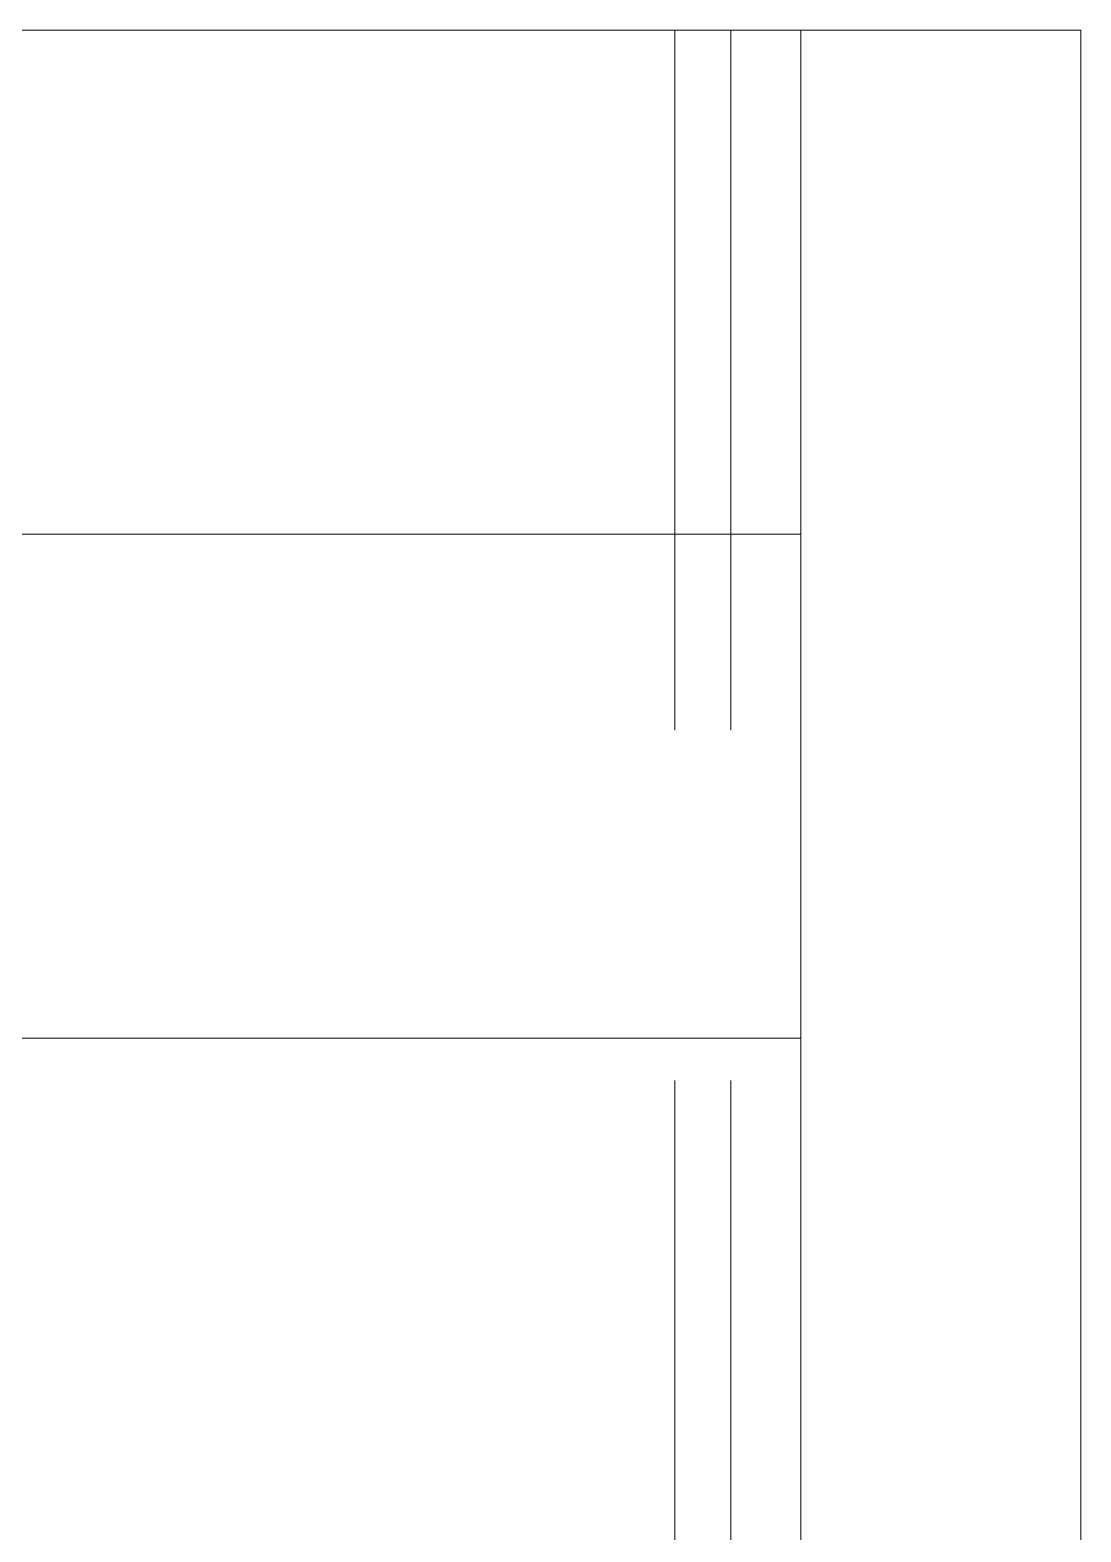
# Model space of a CAD drawing. Header units: metres. Extents: x 1628 to 1845, y 824 to 931.
# Drawn here: x 1709.149 to 1709.712, y 879.475 to 880.279 of the extents above; entities that cross this region are included whole.
import ezdxf

# ---------------------------------------------------------------- set-up
doc = ezdxf.new("R2010")
doc.units = ezdxf.units.M
doc.header["$LTSCALE"] = 0.15
doc.linetypes.add('ACAD_ISO02W100', pattern=[15, 12, -3])
doc.linetypes.add('HIDDEN', pattern=[0.375, 0.25, -0.125])
doc.layers.add('Alvenaria ext', color=5, linetype='Continuous', lineweight=5)
doc.layers.add('Linhas invisíveis', color=6, linetype='ACAD_ISO02W100', lineweight=0)

msp = doc.modelspace()

# ---------------------------------------------------------------- linework, layer by layer
at = {"layer": 'Alvenaria ext'}
for p, q in [((1708.88244, 880.2792), (1709.71244, 880.2792)), ((1709.56244, 880.2792), (1709.56244, 874.37006)), ((1709.71244, 880.2792), (1709.71244, 874.22006)), ((1708.88244, 880.0092), (1709.56244, 880.0092)), ((1708.88244, 879.7392), (1709.56244, 879.7392))]:
    msp.add_line(p, q, dxfattribs=at)
at = {"layer": 'Linhas invisíveis', "color": 6, "linetype": 'HIDDEN', "ltscale": 10}
for p, q in [((1709.4948, 880.2792), (1709.4948, 875.37006)), ((1709.5248, 880.2792), (1709.5248, 875.37006))]:
    msp.add_line(p, q, dxfattribs=at)

doc.saveas('drawing.dxf')
